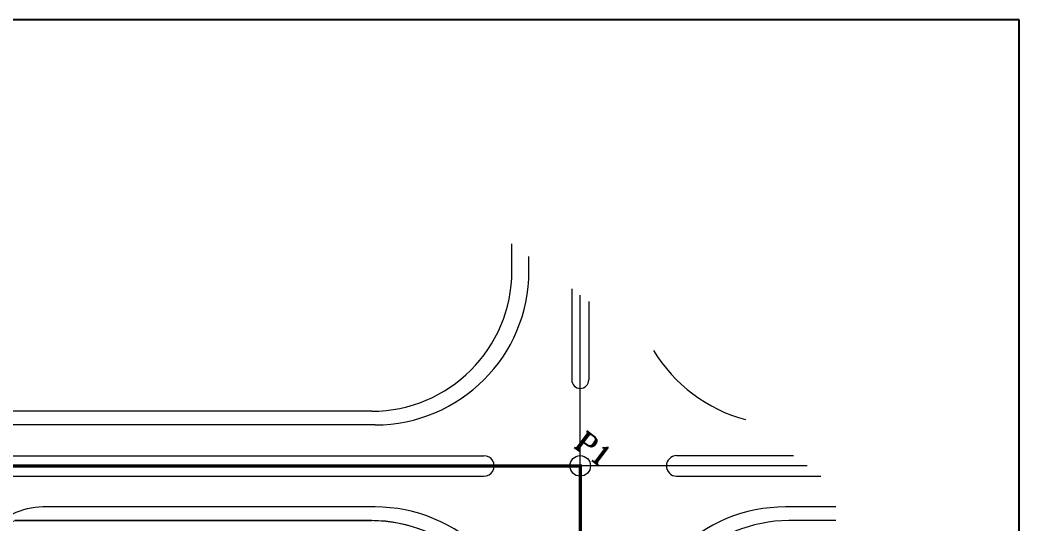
# Model space of a CAD drawing. Header units: inches. Extents: x 2 to 806, y 2 to 666.
# Drawn here: x 513.7 to 805.9, y 518.4 to 665.8 of the extents above; entities that cross this region are included whole.
import ezdxf

# ---------------------------------------------------------------- set-up
doc = ezdxf.new("R2010")
doc.units = ezdxf.units.IN
doc.header["$MEASUREMENT"] = 0
doc.linetypes.add('( Hidden )', pattern=[0.375, 0.25, -0.125])
doc.linetypes.add('DASHED2', pattern=[0.375, 0.25, -0.125])
for name, color, linetype in [('ASPHALT', 4, 'Continuous'), ('City_Axies', 10, 'Continuous'), ('City_Edge', 6, 'Continuous'), ('city_green', 3, 'Continuous'), ('City_road', 170, 'Continuous'), ('comments', 1, 'Continuous'), ('Dimensions', 7, 'Continuous'), ('PAVEMENT', 2, 'Continuous'), ('set pack', 253, 'DASHED2')]:
    doc.layers.add(name, color=color, linetype=linetype)
doc.styles.add('3', font='ROMANT.shx', dxfattribs={"height": 4})
doc.linetypes.add('FENCELINE2', pattern='A,0.25,-0.1,[132,ltypeshp.shx,S=0.1,R=0,X=-0.1,Y=0],-0.1,1', length=1.45)

msp = doc.modelspace()

# ---------------------------------------------------------------- linework, layer by layer
at = {"linetype": 'ByBlock', "lineweight": 0}
msp.add_line((512.15, 519.427), (616.534, 519.432), dxfattribs=at)
msp.add_arc((616.536, 478.432), 41, 0.0019, 90.00248, dxfattribs=at)
at = {"layer": 'ASPHALT', "lineweight": 0}
msp.add_line((617.534, 523.432), (520.399, 523.427), dxfattribs=at)
at = {"layer": 'ASPHALT', "color": 7, "lineweight": 0, "const_width": 0.25}
msp.add_lwpolyline([(657.536, 478.433, 0.4142165), (616.534, 519.432), (512.15, 519.427), (501.15, 513.927), (485.678, 513.926, 0.4152828), (478.678, 506.9), (478.68, 471.681, 0.4141938), (483.68, 466.682), (513.361, 466.681), (513.338, 488.858), (609.687, 488.956), (629.514, 468.112), (629.614, 370.173), (604.49, 370.146), (604.49, 344.431, 0.4142138), (611.491, 337.432), (646.041, 337.433), (646.041, 337.433, 0.4142136), (653.04, 344.433), (653.04, 349.712, -0.1164338), (655.363, 359.55), (657.54, 363.905)], format="xyb", close=True, dxfattribs=at)
at = {"layer": 'ASPHALT', "lineweight": 0}
for centre, radius, start, end in [((520.4, 503.427), 20, 90.00248, 116.56753), ((617.536, 478.432), 45, 0.0019, 90.00248)]:
    msp.add_arc(centre, radius, start, end, dxfattribs=at)
at = {"layer": 'City_Axies', "lineweight": 0}
for p, q in [((677.534, 535.434), (677.534, 585.361)), ((677.534, 535.434), (456.242, 535.425)), ((743.889, 535.431), (677.534, 535.434)), ((677.544, 237.304), (677.534, 535.434))]:
    msp.add_line(p, q, dxfattribs=at)
at = {"layer": 'City_Edge', "color": 8, "lineweight": 0, "ltscale": 10}
msp.add_line((662.533, 592.432), (662.533, 596.647), dxfattribs=at)
at = {"layer": 'City_Edge', "lineweight": 0, "ltscale": 10}
for p, q in [((617.535, 547.432), (447.755, 547.424)), ((752.308, 523.436), (737.535, 523.436))]:
    msp.add_line(p, q, dxfattribs=at)
for centre, start, end in [((617.533, 592.432), 270.00248, 0.0007), ((737.533, 592.436), 211.05903, 255.02179), ((737.536, 478.436), 90.00166, 180.0019)]:
    msp.add_arc(centre, 45, start, end, dxfattribs=at)
at = {"layer": 'city_green', "lineweight": 0}
for p, q in [((675.04, 587.237), (675.041, 560.614)), ((680.04, 583.474), (680.041, 560.614)), ((456.242, 538.425), (649.354, 538.431)), ((705.715, 538.433), (739.898, 538.434)), ((456.242, 532.425), (649.355, 532.431)), ((705.715, 532.433), (747.872, 532.434))]:
    msp.add_line(p, q, dxfattribs=at)
for centre, radius, start, end in [((677.541, 560.614), 2.5, 180.00265, 0.00265), ((649.354, 535.431), 3, 270.00194, 90.00194), ((705.715, 535.433), 3, 90.00194, 270.00194)]:
    msp.add_arc(centre, radius, start, end, dxfattribs=at)
at = {"layer": 'City_road', "lineweight": 0}
for p, q in [((657.533, 592.432), (657.533, 600.41)), ((616.535, 551.432), (446.499, 551.424)), ((616.534, 519.432), (512.15, 519.427)), ((752.308, 519.436), (738.535, 519.436))]:
    msp.add_line(p, q, dxfattribs=at)
for centre, start, end in [((616.533, 592.432), 270.00248, 0.0007), ((616.536, 478.432), 0.0019, 90.00248), ((738.536, 478.436), 90.00166, 180.0019)]:
    msp.add_arc(centre, 41, start, end, dxfattribs=at)
at = {"layer": 'comments', "color": 6, "linetype": 'ByBlock'}
msp.add_lwpolyline([(805.862, 665.831), (2.345, 665.831), (2.345, 2.465), (805.862, 2.465)], close=True, dxfattribs=at)
at = {"layer": 'Dimensions', "lineweight": 0}
msp.add_solid([(590.447, 535.251), (590.387, 535.251), (590.417, 535.431)], dxfattribs=at)
at = {"layer": 'PAVEMENT', "linetype": 'FENCELINE2', "lineweight": 0, "ltscale": 70, "const_width": 0.125}
msp.add_lwpolyline([(509.122, 236.296), (657.544, 236.301), (657.542, 290.241, 0.1173097), (655.399, 299.247, -0.1173235), (653.042, 309.154), (653.041, 314.433), (649.23, 319.433), (646.041, 319.433), (646.041, 337.433, 0.4142136), (653.04, 344.433), (653.04, 349.712, -0.1164338), (655.363, 359.55), (657.54, 363.905), (657.536, 478.433, 0.4142165), (616.534, 519.432), (512.15, 519.427)], format="xyb", dxfattribs=at)
at = {"layer": 'set pack', "color": 6, "linetype": 'ByBlock', "lineweight": 0}
msp.add_line((616.534, 519.432), (512.15, 519.427), dxfattribs=at)
at = {"layer": 'set pack', "color": 5, "linetype": '( Hidden )', "lineweight": 0, "ltscale": 250, "const_width": 1}
msp.add_lwpolyline([(677.534, 535.434), (456.038, 535.425, 0.1530333), (370.462, 508.476), (95.635, 316.887), (268.103, 68.277), (509.122, 236.296), (677.544, 236.302)], format="xyb", close=True, dxfattribs=at)
at = {"layer": 'set pack', "color": 5, "linetype": '( Hidden )', "lineweight": 0, "ltscale": 0.5, "const_width": 1}
msp.add_lwpolyline([(677.534, 535.434), (456.038, 535.425, 0.1530333), (370.462, 508.476), (95.635, 316.887), (268.103, 68.277), (509.122, 236.296), (677.544, 236.302)], format="xyb", close=True, dxfattribs=at)
at = {"layer": 'set pack', "linetype": 'ByBlock', "lineweight": 0}
msp.add_circle((677.534, 535.434), 3, dxfattribs=at)
at = {"layer": 'set pack', "color": 6, "linetype": 'ByBlock', "lineweight": 0}
msp.add_arc((616.536, 478.432), 41, 0.0019, 90.00248, dxfattribs=at)

# ---------------------------------------------------------------- texts
at = {"layer": 'set pack', "linetype": 'ByBlock', "lineweight": 0, "insert": (678.968, 545.969), "char_height": 6, "attachment_point": 1, "rotation": 323.04041, "style": '3'}
msp.add_mtext_dynamic_manual_height_columns('P1', width=6.51371, gutter_width=250, heights=[0], dxfattribs=at)

doc.saveas('drawing.dxf')
